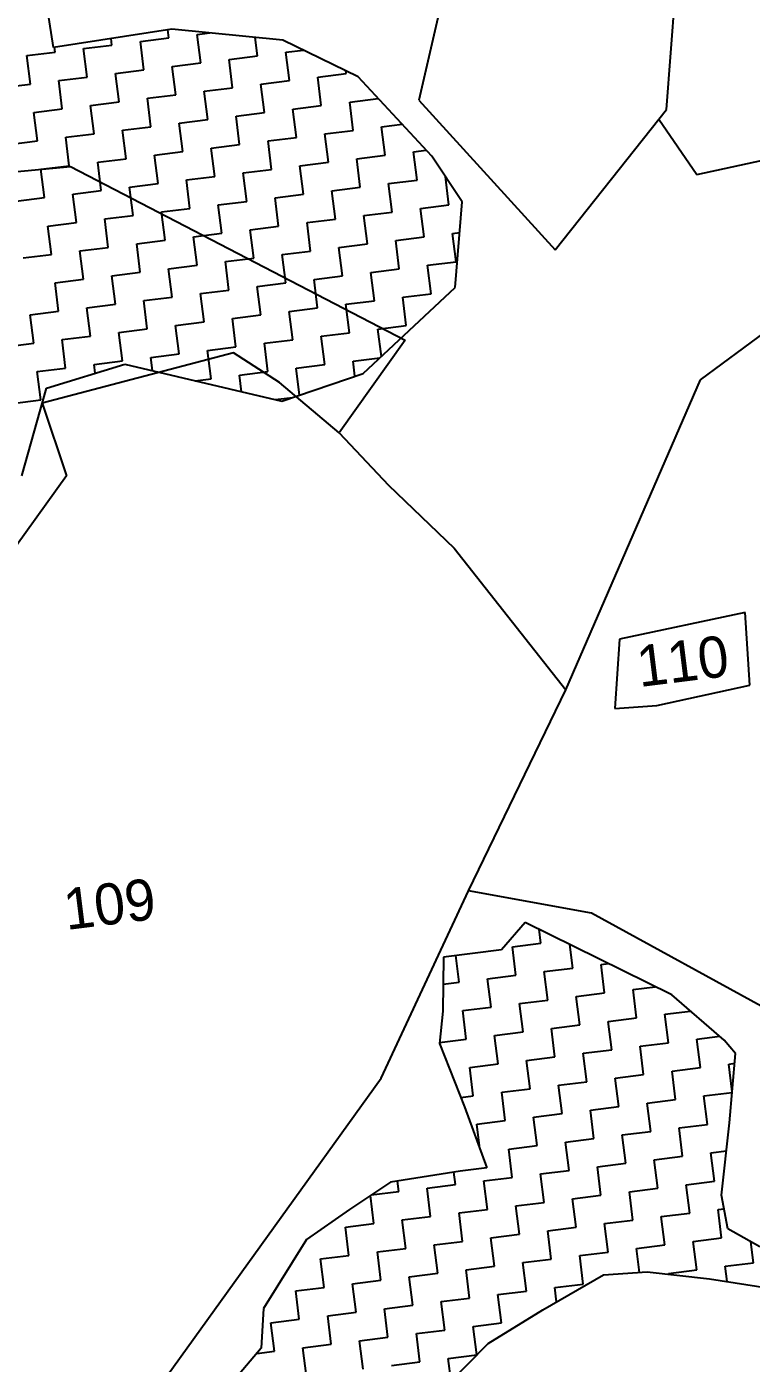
# Model space of a CAD drawing. Header units: metres. Extents: x 290108 to 292128, y 1990044 to 1991719.
# Drawn here: x 291296.2 to 291424.1, y 1991185.2 to 1991421.1 of the extents above; entities that cross this region are included whole.
import ezdxf
from ezdxf.enums import TextEntityAlignment as Align

# ---------------------------------------------------------------- set-up
doc = ezdxf.new("R2010")
doc.units = ezdxf.units.M
doc.header["$MEASUREMENT"] = 0
for name, color, linetype in [('POLY_HATCH', 12, 'Continuous'), ('POLY_PARCEL', 6, 'Continuous'), ('TEXT_PARCEL', 7, 'Continuous')]:
    doc.layers.add(name, color=color, linetype=linetype)
doc.styles.add('TEXT_MAP', font='')
doc.styles.get('TEXT_MAP').set_extended_font_data('Kruti Dev 050')

msp = doc.modelspace()

# ---------------------------------------------------------------- linework, layer by layer
at = {"layer": 'POLY_HATCH'}
for p, q in [((291300.98, 1991417.45), (291298.15, 1991435.21)), ((291321.83, 1991420.67), (291300.98, 1991417.45)), ((291341.44, 1991418.73), (291321.83, 1991420.67)), ((291354.75, 1991412.27), (291341.44, 1991418.73)), ((291367.74, 1991398.27), (291354.75, 1991412.27)), ((291373.11, 1991390.2), (291367.74, 1991398.27)), ((291371.87, 1991375.05), (291373.11, 1991390.2)), ((291355.63, 1991359.92), (291371.87, 1991375.05)), ((291299.71, 1991357.33), (291313.56, 1991361.55)), ((291313.56, 1991361.55), (291341.25, 1991355.01)), ((291341.25, 1991355.01), (291355.63, 1991359.92)), ((291295.4, 1991341.81), (291299.71, 1991357.33)), ((291384.24, 1991263.03), (291380.07, 1991258.18)), ((291410.12, 1991250.21), (291384.24, 1991263.03)), ((291369.82, 1991256.9), (291369.7, 1991247.35)), ((291380.07, 1991258.18), (291369.82, 1991256.9)), ((291419.36, 1991242.26), (291410.12, 1991250.21)), ((291369.7, 1991247.35), (291369.11, 1991241.64)), ((291421.38, 1991239.91), (291419.36, 1991242.26)), ((291369.11, 1991241.64), (291373.54, 1991230.49)), ((291420.31, 1991227.63), (291421.38, 1991239.91)), ((291373.54, 1991230.49), (291377.48, 1991219.7)), ((291418.86, 1991214.88), (291420.31, 1991227.63)), ((291372.78, 1991219.12), (291360.45, 1991217.15)), ((291377.48, 1991219.7), (291372.78, 1991219.12)), ((291360.45, 1991217.15), (291353.23, 1991212.35)), ((291420.03, 1991208.96), (291418.86, 1991214.88)), ((291353.23, 1991212.35), (291345.65, 1991207.07)), ((291425.63, 1991205.75), (291420.03, 1991208.96)), ((291345.65, 1991207.07), (291338.06, 1991194.86)), ((291387.37, 1991194.67), (291398.05, 1991200.81)), ((291398.05, 1991200.81), (291405.79, 1991201.34)), ((291405.79, 1991201.34), (291416.79, 1991200.11)), ((291416.79, 1991200.11), (291432.27, 1991197.7)), ((291338.06, 1991194.86), (291337.63, 1991187.87)), ((291377.71, 1991188.7), (291387.37, 1991194.67)), ((291337.63, 1991187.87), (291333.09, 1991182.53)), ((291370.39, 1991181.28), (291377.71, 1991188.7))]:
    msp.add_line(p, q, dxfattribs=at)
at = {"layer": 'POLY_HATCH', "linetype": 'Continuous'}
for p, q in [((291311.29, 1991417.86), (291311.14, 1991419.02)), ((291316.3, 1991418.48), (291321.31, 1991419.11)), ((291321.31, 1991419.11), (291321.13, 1991420.56)), ((291326.32, 1991419.73), (291328.54, 1991420.01)), ((291326.95, 1991414.72), (291326.32, 1991419.73)), ((291336.97, 1991415.97), (291336.56, 1991419.21)), ((291296.25, 1991415.99), (291301.27, 1991416.61)), ((291301.27, 1991416.61), (291301.16, 1991417.47)), ((291306.28, 1991417.24), (291311.29, 1991417.86)), ((291306.9, 1991412.22), (291306.28, 1991417.24)), ((291316.92, 1991413.47), (291316.3, 1991418.48)), ((291341.98, 1991416.59), (291345.07, 1991416.97)), ((291342.6, 1991411.58), (291341.98, 1991416.59)), ((291296.88, 1991410.98), (291296.25, 1991415.99)), ((291321.93, 1991414.09), (291326.95, 1991414.72)), ((291322.56, 1991409.08), (291321.93, 1991414.09)), ((291331.96, 1991415.34), (291336.97, 1991415.97)), ((291332.58, 1991410.33), (291331.96, 1991415.34)), ((291301.89, 1991411.6), (291306.9, 1991412.22)), ((291311.91, 1991412.85), (291316.92, 1991413.47)), ((291312.54, 1991407.84), (291311.91, 1991412.85)), ((291347.62, 1991412.2), (291352.63, 1991412.82)), ((291348.24, 1991407.19), (291347.62, 1991412.2)), ((291352.63, 1991412.82), (291352.56, 1991413.33)), ((291291.87, 1991410.35), (291296.88, 1991410.98)), ((291302.51, 1991406.59), (291301.89, 1991411.6)), ((291327.57, 1991409.71), (291332.58, 1991410.33)), ((291328.19, 1991404.7), (291327.57, 1991409.71)), ((291337.59, 1991410.95), (291342.6, 1991411.58)), ((291338.22, 1991405.94), (291337.59, 1991410.95)), ((291307.52, 1991407.21), (291312.54, 1991407.84)), ((291308.15, 1991402.2), (291307.52, 1991407.21)), ((291317.55, 1991408.46), (291322.56, 1991409.08)), ((291318.17, 1991403.45), (291317.55, 1991408.46)), ((291343.23, 1991406.57), (291348.24, 1991407.19)), ((291353.25, 1991407.81), (291358.26, 1991408.44)), ((291353.87, 1991402.8), (291353.25, 1991407.81)), ((291358.26, 1991408.44), (291358.25, 1991408.49)), ((291297.5, 1991405.97), (291302.51, 1991406.59)), ((291298.12, 1991400.95), (291297.5, 1991405.97)), ((291323.18, 1991404.07), (291328.19, 1991404.7)), ((291333.2, 1991405.32), (291338.22, 1991405.94)), ((291333.83, 1991400.31), (291333.2, 1991405.32)), ((291343.85, 1991401.55), (291343.23, 1991406.57)), ((291303.14, 1991401.58), (291308.15, 1991402.2)), ((291313.16, 1991402.83), (291318.17, 1991403.45)), ((291313.78, 1991397.81), (291313.16, 1991402.83)), ((291323.8, 1991399.06), (291323.18, 1991404.07)), ((291348.86, 1991402.18), (291353.87, 1991402.8)), ((291358.88, 1991403.42), (291362.53, 1991403.88)), ((291359.51, 1991398.41), (291358.88, 1991403.42)), ((291293.11, 1991400.33), (291298.12, 1991400.95)), ((291303.76, 1991396.57), (291303.14, 1991401.58)), ((291328.82, 1991399.68), (291333.83, 1991400.31)), ((291338.84, 1991400.93), (291343.85, 1991401.55)), ((291339.46, 1991395.92), (291338.84, 1991400.93)), ((291349.49, 1991397.17), (291348.86, 1991402.18)), ((291308.77, 1991397.19), (291313.78, 1991397.81)), ((291318.79, 1991398.44), (291323.8, 1991399.06)), ((291319.42, 1991393.43), (291318.79, 1991398.44)), ((291329.44, 1991394.67), (291328.82, 1991399.68)), ((291354.5, 1991397.79), (291359.51, 1991398.41)), ((291355.12, 1991392.78), (291354.5, 1991397.79)), ((291364.52, 1991399.04), (291366.77, 1991399.32)), ((291365.14, 1991394.03), (291364.52, 1991399.04)), ((291298.75, 1991395.94), (291303.76, 1991396.57)), ((291299.37, 1991390.93), (291298.75, 1991395.94)), ((291309.39, 1991392.18), (291308.77, 1991397.19)), ((291334.45, 1991395.3), (291339.46, 1991395.92)), ((291335.07, 1991390.28), (291334.45, 1991395.3)), ((291344.47, 1991396.54), (291349.49, 1991397.17)), ((291345.1, 1991391.53), (291344.47, 1991396.54)), ((291314.41, 1991392.8), (291319.42, 1991393.43)), ((291315.03, 1991387.79), (291314.41, 1991392.8)), ((291324.43, 1991394.05), (291329.44, 1991394.67)), ((291325.05, 1991389.04), (291324.43, 1991394.05)), ((291350.11, 1991392.15), (291355.12, 1991392.78)), ((291360.13, 1991393.4), (291365.14, 1991394.03)), ((291360.76, 1991388.39), (291360.13, 1991393.4)), ((291370.78, 1991389.64), (291370.16, 1991394.64)), ((291294.36, 1991390.31), (291299.37, 1991390.93)), ((291304.38, 1991391.56), (291309.39, 1991392.18)), ((291305.01, 1991386.54), (291304.38, 1991391.56)), ((291340.09, 1991390.91), (291345.1, 1991391.53)), ((291340.71, 1991385.9), (291340.09, 1991390.91)), ((291350.73, 1991387.14), (291350.11, 1991392.15)), ((291320.04, 1991388.41), (291325.05, 1991389.04)), ((291320.66, 1991383.4), (291320.04, 1991388.41)), ((291330.06, 1991389.66), (291335.07, 1991390.28)), ((291330.69, 1991384.65), (291330.06, 1991389.66)), ((291355.74, 1991387.77), (291360.76, 1991388.39)), ((291365.77, 1991389.01), (291370.78, 1991389.64)), ((291366.39, 1991384), (291365.77, 1991389.01)), ((291299.99, 1991385.92), (291305.01, 1991386.54)), ((291300.62, 1991380.91), (291299.99, 1991385.92)), ((291310.02, 1991387.17), (291315.03, 1991387.79)), ((291310.64, 1991382.16), (291310.02, 1991387.17)), ((291335.7, 1991385.27), (291340.71, 1991385.9)), ((291345.72, 1991386.52), (291350.73, 1991387.14)), ((291346.34, 1991381.51), (291345.72, 1991386.52)), ((291356.37, 1991382.76), (291355.74, 1991387.77)), ((291315.65, 1991382.78), (291320.66, 1991383.4)), ((291325.68, 1991384.03), (291330.69, 1991384.65)), ((291326.3, 1991379.01), (291325.68, 1991384.03)), ((291336.32, 1991380.26), (291335.7, 1991385.27)), ((291361.38, 1991383.38), (291366.39, 1991384)), ((291362, 1991378.37), (291361.38, 1991383.38)), ((291371.4, 1991384.63), (291372.67, 1991384.78)), ((291372.02, 1991379.61), (291371.4, 1991384.63)), ((291305.63, 1991381.53), (291310.64, 1991382.16)), ((291306.25, 1991376.52), (291305.63, 1991381.53)), ((291316.28, 1991377.77), (291315.65, 1991382.78)), ((291341.33, 1991380.89), (291346.34, 1991381.51)), ((291351.36, 1991382.13), (291356.37, 1991382.76)), ((291351.98, 1991377.12), (291351.36, 1991382.13)), ((291295.61, 1991380.29), (291300.62, 1991380.91)), ((291321.29, 1991378.39), (291326.3, 1991379.01)), ((291331.31, 1991379.64), (291336.32, 1991380.26)), ((291331.93, 1991374.63), (291331.31, 1991379.64)), ((291341.96, 1991375.87), (291341.33, 1991380.89)), ((291367.01, 1991378.99), (291372.02, 1991379.61)), ((291367.64, 1991373.98), (291367.01, 1991378.99)), ((291301.24, 1991375.9), (291306.25, 1991376.52)), ((291311.26, 1991377.14), (291316.28, 1991377.77)), ((291311.89, 1991372.13), (291311.26, 1991377.14)), ((291321.91, 1991373.38), (291321.29, 1991378.39)), ((291346.97, 1991376.5), (291351.98, 1991377.12)), ((291347.59, 1991371.49), (291346.97, 1991376.5)), ((291356.99, 1991377.74), (291362, 1991378.37)), ((291357.61, 1991372.73), (291356.99, 1991377.74)), ((291301.87, 1991370.89), (291301.24, 1991375.9)), ((291326.92, 1991374), (291331.93, 1991374.63)), ((291327.55, 1991368.99), (291326.92, 1991374)), ((291336.94, 1991375.25), (291341.96, 1991375.87)), ((291337.57, 1991370.24), (291336.94, 1991375.25)), ((291362.63, 1991373.36), (291367.64, 1991373.98)), ((291306.88, 1991371.51), (291311.89, 1991372.13)), ((291316.9, 1991372.76), (291321.91, 1991373.38)), ((291317.52, 1991367.75), (291316.9, 1991372.76)), ((291352.6, 1991372.11), (291357.61, 1991372.73)), ((291353.23, 1991367.1), (291352.6, 1991372.11)), ((291363.25, 1991368.34), (291362.63, 1991373.36)), ((291296.85, 1991370.26), (291301.87, 1991370.89)), ((291297.48, 1991365.25), (291296.85, 1991370.26)), ((291307.5, 1991366.5), (291306.88, 1991371.51)), ((291332.56, 1991369.62), (291337.57, 1991370.24)), ((291333.18, 1991364.6), (291332.56, 1991369.62)), ((291342.58, 1991370.86), (291347.59, 1991371.49)), ((291343.2, 1991365.85), (291342.58, 1991370.86)), ((291312.51, 1991367.12), (291317.52, 1991367.75)), ((291313.13, 1991362.11), (291312.51, 1991367.12)), ((291322.53, 1991368.37), (291327.55, 1991368.99)), ((291323.16, 1991363.36), (291322.53, 1991368.37)), ((291348.21, 1991366.47), (291353.23, 1991367.1)), ((291358.24, 1991367.72), (291363.25, 1991368.34)), ((291358.84, 1991362.9), (291358.24, 1991367.72)), ((291292.47, 1991364.63), (291297.48, 1991365.25)), ((291302.49, 1991365.87), (291307.5, 1991366.5)), ((291303.11, 1991360.86), (291302.49, 1991365.87)), ((291328.17, 1991363.98), (291333.18, 1991364.6)), ((291338.19, 1991365.23), (291343.2, 1991365.85)), ((291338.82, 1991360.22), (291338.19, 1991365.23)), ((291348.84, 1991361.46), (291348.21, 1991366.47)), ((291308.12, 1991361.49), (291313.13, 1991362.11)), ((291318.15, 1991362.73), (291323.16, 1991363.36)), ((291318.44, 1991360.4), (291318.15, 1991362.73)), ((291328.79, 1991358.97), (291328.17, 1991363.98)), ((291353.85, 1991362.09), (291358.59, 1991362.68)), ((291354.18, 1991359.42), (291353.85, 1991362.09)), ((291298.1, 1991360.24), (291303.11, 1991360.86)), ((291298.72, 1991355.23), (291298.1, 1991360.24)), ((291308.31, 1991359.95), (291308.12, 1991361.49)), ((291333.8, 1991359.59), (291338.82, 1991360.22)), ((291343.83, 1991360.84), (291348.84, 1991361.46)), ((291344.42, 1991356.09), (291343.83, 1991360.84)), ((291325.97, 1991358.62), (291328.79, 1991358.97)), ((291334.17, 1991356.68), (291333.8, 1991359.59)), ((291293.71, 1991354.61), (291298.72, 1991355.23)), ((291340.07, 1991355.28), (291343.2, 1991355.67)), ((291386.99, 1991259.34), (291386.68, 1991261.82)), ((291381.98, 1991258.72), (291386.99, 1991259.34)), ((291382.6, 1991253.71), (291381.98, 1991258.72)), ((291392.62, 1991254.95), (291392.1, 1991259.14)), ((291372.58, 1991252.46), (291371.99, 1991257.17)), ((291377.59, 1991253.08), (291382.6, 1991253.71)), ((291387.61, 1991254.33), (291392.62, 1991254.95)), ((291388.23, 1991249.32), (291387.61, 1991254.33)), ((291397.63, 1991255.58), (291398.96, 1991255.74)), ((291398.26, 1991250.56), (291397.63, 1991255.58)), ((291369.76, 1991252.11), (291372.58, 1991252.46)), ((291378.21, 1991248.07), (291377.59, 1991253.08)), ((291403.27, 1991251.19), (291407.17, 1991251.67)), ((291383.22, 1991248.69), (291388.23, 1991249.32)), ((291393.25, 1991249.94), (291398.26, 1991250.56)), ((291393.87, 1991244.93), (291393.25, 1991249.94)), ((291403.89, 1991246.18), (291403.27, 1991251.19)), ((291373.2, 1991247.45), (291378.21, 1991248.07)), ((291373.82, 1991242.44), (291373.2, 1991247.45)), ((291383.85, 1991243.68), (291383.22, 1991248.69)), ((291408.9, 1991246.8), (291413.43, 1991247.36)), ((291409.53, 1991241.79), (291408.9, 1991246.8)), ((291388.86, 1991244.31), (291393.87, 1991244.93)), ((291389.48, 1991239.29), (291388.86, 1991244.31)), ((291398.88, 1991245.55), (291403.89, 1991246.18)), ((291399.5, 1991240.54), (291398.88, 1991245.55)), ((291369.13, 1991241.85), (291373.82, 1991242.44)), ((291378.84, 1991243.06), (291383.85, 1991243.68)), ((291379.46, 1991238.05), (291378.84, 1991243.06)), ((291404.52, 1991241.17), (291409.53, 1991241.79)), ((291414.54, 1991242.41), (291418.59, 1991242.92)), ((291415.16, 1991237.4), (291414.54, 1991242.41)), ((291394.49, 1991239.92), (291399.5, 1991240.54)), ((291395.12, 1991234.91), (291394.49, 1991239.92)), ((291405.14, 1991236.15), (291404.52, 1991241.17)), ((291374.45, 1991237.42), (291379.46, 1991238.05)), ((291375.07, 1991232.41), (291374.45, 1991237.42)), ((291384.47, 1991238.67), (291389.48, 1991239.29)), ((291385.09, 1991233.66), (291384.47, 1991238.67)), ((291410.15, 1991236.78), (291415.16, 1991237.4)), ((291420.17, 1991238.02), (291421.23, 1991238.16)), ((291420.79, 1991233.1), (291420.17, 1991238.02)), ((291390.1, 1991234.28), (291395.12, 1991234.91)), ((291400.13, 1991235.53), (291405.14, 1991236.15)), ((291400.75, 1991230.52), (291400.13, 1991235.53)), ((291410.77, 1991231.77), (291410.15, 1991236.78)), ((291372.88, 1991232.14), (291375.07, 1991232.41)), ((291380.08, 1991233.04), (291385.09, 1991233.66)), ((291380.71, 1991228.03), (291380.08, 1991233.04)), ((291390.73, 1991229.27), (291390.1, 1991234.28)), ((291415.79, 1991232.39), (291420.78, 1991233.01)), ((291416.41, 1991227.38), (291415.79, 1991232.39)), ((291395.74, 1991229.9), (291400.75, 1991230.52)), ((291405.76, 1991231.14), (291410.77, 1991231.77)), ((291406.39, 1991226.13), (291405.76, 1991231.14)), ((291375.69, 1991227.4), (291380.71, 1991228.03)), ((291385.72, 1991228.65), (291390.73, 1991229.27)), ((291386.34, 1991223.64), (291385.72, 1991228.65)), ((291396.36, 1991224.88), (291395.74, 1991229.9)), ((291376.22, 1991223.14), (291375.69, 1991227.4)), ((291401.37, 1991225.51), (291406.39, 1991226.13)), ((291402, 1991220.5), (291401.37, 1991225.51)), ((291411.4, 1991226.75), (291416.41, 1991227.38)), ((291412.02, 1991221.74), (291411.4, 1991226.75)), ((291381.33, 1991223.01), (291386.34, 1991223.64)), ((291381.95, 1991218), (291381.33, 1991223.01)), ((291391.35, 1991224.26), (291396.36, 1991224.88)), ((291391.98, 1991219.25), (291391.35, 1991224.26)), ((291407.01, 1991221.12), (291412.02, 1991221.74)), ((291407.63, 1991216.11), (291407.01, 1991221.12)), ((291417.03, 1991222.37), (291419.75, 1991222.7)), ((291417.66, 1991217.35), (291417.03, 1991222.37)), ((291371.93, 1991216.76), (291371.66, 1991218.94)), ((291386.96, 1991218.63), (291391.98, 1991219.25)), ((291387.59, 1991213.61), (291386.96, 1991218.63)), ((291396.99, 1991219.87), (291402, 1991220.5)), ((291397.61, 1991214.86), (291396.99, 1991219.87)), ((291361.91, 1991215.51), (291361.68, 1991217.35)), ((291366.92, 1991216.13), (291371.93, 1991216.76)), ((291367.54, 1991211.12), (291366.92, 1991216.13)), ((291376.94, 1991217.38), (291381.95, 1991218)), ((291377.56, 1991212.37), (291376.94, 1991217.38)), ((291402.62, 1991215.48), (291407.63, 1991216.11)), ((291412.64, 1991216.73), (291417.66, 1991217.35)), ((291413.27, 1991211.72), (291412.64, 1991216.73)), ((291357.52, 1991209.87), (291356.91, 1991214.8)), ((291357.07, 1991214.91), (291361.91, 1991215.51)), ((291382.58, 1991212.99), (291387.59, 1991213.61)), ((291392.6, 1991214.24), (291397.61, 1991214.86)), ((291393.22, 1991209.23), (291392.6, 1991214.24)), ((291403.25, 1991210.47), (291402.62, 1991215.48)), ((291362.53, 1991210.5), (291367.54, 1991211.12)), ((291372.55, 1991211.74), (291377.56, 1991212.37)), ((291373.18, 1991206.73), (291372.55, 1991211.74)), ((291383.2, 1991207.98), (291382.58, 1991212.99)), ((291408.26, 1991211.1), (291413.27, 1991211.72)), ((291418.28, 1991212.34), (291419.33, 1991212.47)), ((291418.9, 1991207.33), (291418.28, 1991212.34)), ((291352.51, 1991209.25), (291357.52, 1991209.87)), ((291353.13, 1991204.24), (291352.51, 1991209.25)), ((291363.15, 1991205.49), (291362.53, 1991210.5)), ((291388.21, 1991208.6), (291393.22, 1991209.23)), ((291398.23, 1991209.85), (291403.25, 1991210.47)), ((291398.86, 1991204.84), (291398.23, 1991209.85)), ((291408.88, 1991206.09), (291408.26, 1991211.1)), ((291368.17, 1991206.11), (291373.18, 1991206.73)), ((291378.19, 1991207.36), (291383.2, 1991207.98)), ((291378.81, 1991202.34), (291378.19, 1991207.36)), ((291388.83, 1991203.59), (291388.21, 1991208.6)), ((291413.89, 1991206.71), (291418.9, 1991207.33)), ((291414.51, 1991201.7), (291413.89, 1991206.71)), ((291424.54, 1991202.94), (291424.08, 1991206.64)), ((291348.12, 1991203.62), (291353.13, 1991204.24)), ((291358.14, 1991204.86), (291363.15, 1991205.49)), ((291358.77, 1991199.85), (291358.14, 1991204.86)), ((291368.79, 1991201.1), (291368.17, 1991206.11)), ((291393.85, 1991204.21), (291398.86, 1991204.84)), ((291394.47, 1991199.2), (291393.85, 1991204.21)), ((291403.87, 1991205.46), (291408.88, 1991206.09)), ((291404.39, 1991201.25), (291403.87, 1991205.46)), ((291348.74, 1991198.6), (291348.12, 1991203.62)), ((291373.8, 1991201.72), (291378.81, 1991202.34)), ((291374.42, 1991196.71), (291373.8, 1991201.72)), ((291383.82, 1991202.97), (291388.83, 1991203.59)), ((291384.45, 1991197.96), (291383.82, 1991202.97)), ((291409.5, 1991201.07), (291414.51, 1991201.7)), ((291419.53, 1991202.32), (291424.54, 1991202.94)), ((291419.86, 1991199.63), (291419.53, 1991202.32)), ((291353.75, 1991199.23), (291358.77, 1991199.85)), ((291363.78, 1991200.47), (291368.79, 1991201.1)), ((291364.4, 1991195.46), (291363.78, 1991200.47)), ((291409.52, 1991200.92), (291409.5, 1991201.07)), ((291343.73, 1991197.98), (291348.74, 1991198.6)), ((291344.35, 1991192.97), (291343.73, 1991197.98)), ((291354.38, 1991194.22), (291353.75, 1991199.23)), ((291379.43, 1991197.33), (291384.45, 1991197.96)), ((291380.06, 1991192.32), (291379.43, 1991197.33)), ((291389.46, 1991198.58), (291394.47, 1991199.2)), ((291389.77, 1991196.05), (291389.46, 1991198.58)), ((291359.39, 1991194.84), (291364.4, 1991195.46)), ((291360.01, 1991189.83), (291359.39, 1991194.84)), ((291369.41, 1991196.09), (291374.42, 1991196.71)), ((291370.04, 1991191.07), (291369.41, 1991196.09)), ((291339.34, 1991192.35), (291344.35, 1991192.97)), ((291339.97, 1991187.33), (291339.34, 1991192.35)), ((291349.37, 1991193.59), (291354.38, 1991194.22)), ((291349.99, 1991188.58), (291349.37, 1991193.59)), ((291375.05, 1991191.7), (291380.06, 1991192.32)), ((291365.02, 1991190.45), (291370.04, 1991191.07)), ((291365.65, 1991185.44), (291365.02, 1991190.45)), ((291375.67, 1991186.69), (291375.05, 1991191.7)), ((291344.98, 1991187.96), (291349.99, 1991188.58)), ((291345.6, 1991182.95), (291344.98, 1991187.96)), ((291355, 1991189.2), (291360.01, 1991189.83)), ((291355.62, 1991184.19), (291355, 1991189.2)), ((291336.84, 1991186.95), (291339.97, 1991187.33)), ((291360.64, 1991184.82), (291365.65, 1991185.44)), ((291370.66, 1991186.06), (291375.67, 1991186.69)), ((291371.16, 1991182.06), (291370.66, 1991186.06))]:
    msp.add_line(p, q, dxfattribs=at)
at = {"layer": 'POLY_PARCEL'}
for p, q in [((291409.2, 1991406.49), (291414.32, 1991475.55)), ((291370.3, 1991429.09), (291365.46, 1991408.11)), ((291365.46, 1991408.11), (291389.54, 1991381.7)), ((291389.54, 1991381.7), (291407.83, 1991404.77)), ((291407.83, 1991404.77), (291409.2, 1991406.49)), ((291407.83, 1991404.77), (291414.55, 1991395)), ((291414.55, 1991395), (291428.34, 1991398.03)), ((291248.13, 1991391.06), (291303.94, 1991396.44)), ((291303.94, 1991396.44), (291363.07, 1991365.77)), ((291415.19, 1991358.76), (291426.68, 1991367.24)), ((291363.07, 1991365.77), (291351.37, 1991349.41)), ((291332.74, 1991363.56), (291298.94, 1991354.65)), ((291340.85, 1991358.3), (291332.74, 1991363.56)), ((291351.37, 1991349.41), (291340.85, 1991358.3)), ((291391.4, 1991304.05), (291415.19, 1991358.76)), ((291298.94, 1991354.65), (291303.28, 1991341.86)), ((291351.37, 1991349.41), (291360.13, 1991340.18)), ((291303.28, 1991341.86), (291255.15, 1991274.98)), ((291360.13, 1991340.18), (291371.71, 1991329.07)), ((291371.71, 1991329.07), (291391.4, 1991304.05)), ((291423.06, 1991317.74), (291400.89, 1991313.02)), ((291423.87, 1991304.9), (291423.06, 1991317.74)), ((291400.89, 1991313.02), (291400.06, 1991300.77)), ((291374.23, 1991268.59), (291391.4, 1991304.05)), ((291407.45, 1991301.29), (291423.87, 1991304.9)), ((291400.06, 1991300.77), (291407.45, 1991301.29)), ((291358.83, 1991235.55), (291374.23, 1991268.59)), ((291395.91, 1991264.62), (291374.23, 1991268.59)), ((291428.38, 1991246.89), (291395.91, 1991264.62)), ((291312.14, 1991170.68), (291358.83, 1991235.55))]:
    msp.add_line(p, q, dxfattribs=at)

# ---------------------------------------------------------------- texts
at = {"layer": 'TEXT_PARCEL', "style": 'TEXT_MAP'}
for s, p in [('110', (291412.02, 1991309.16)), ('109', (291310.85, 1991266.28))]:
    msp.add_text(s, height=7.272, rotation=7.0915, dxfattribs=at).set_placement(p, align=Align.MIDDLE)

doc.saveas('drawing.dxf')
